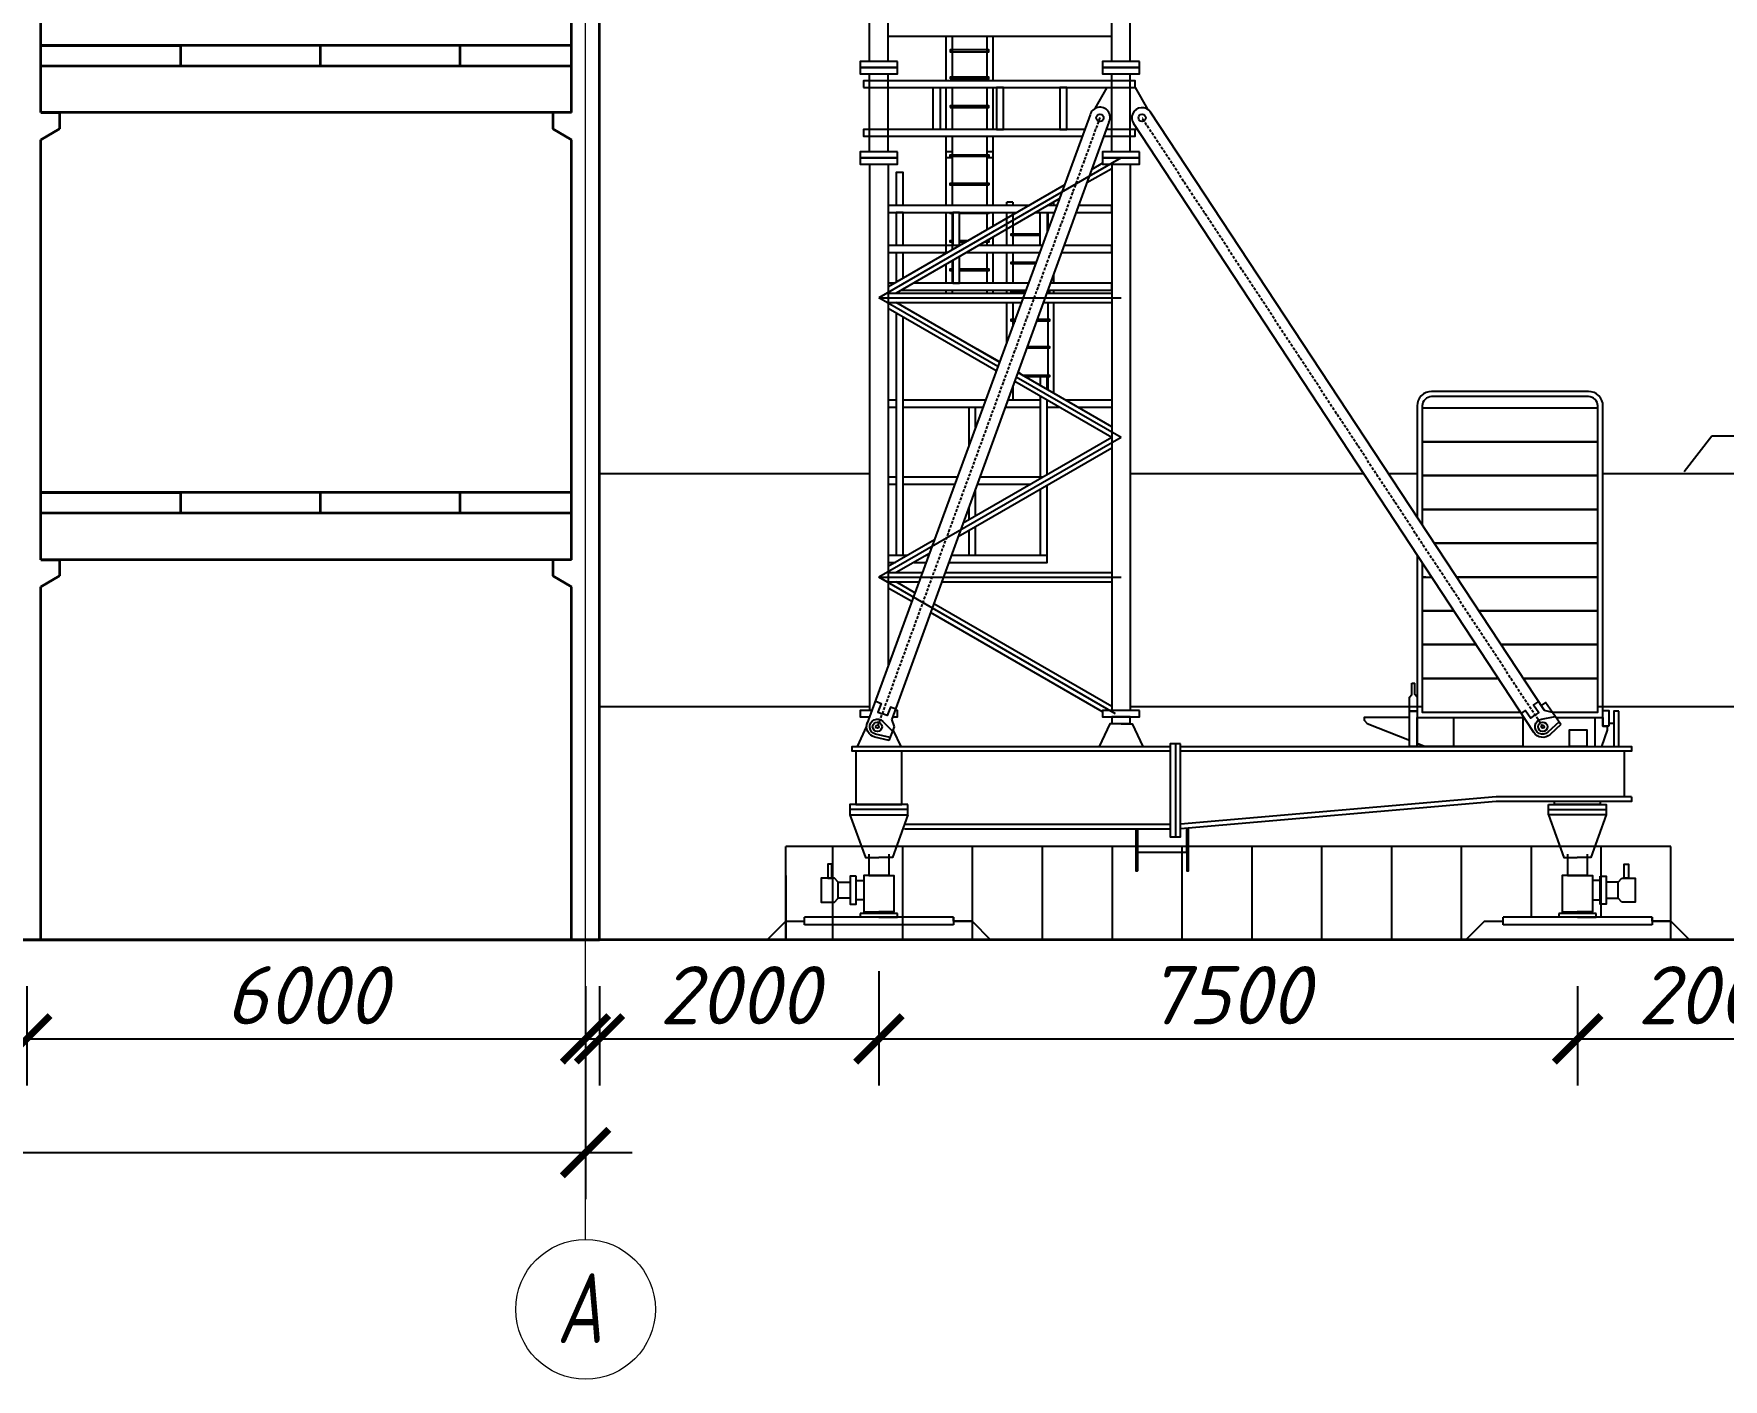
# Model space of a CAD drawing. Header units: millimetres. Extents: x -345369 to 252202, y 74562 to 424723.
# Drawn here: x -193021 to -185764, y 227549 to 233327 of the extents above; entities that cross this region are included whole.
import ezdxf

# ---------------------------------------------------------------- set-up
doc = ezdxf.new("R2010")
doc.units = ezdxf.units.MM
doc.linetypes.add('ACAD_ISO10W100', pattern=[18, 12, -3, 0, -3])
doc.layers.add('КБ-674', color=32, linetype='Continuous')
doc.styles.add('3 мм', font='simplex.shx', dxfattribs={"width": 0.7, "oblique": 10, "height": 3})
doc.styles.get("Standard").update_dxf_attribs({"font": 'isocpeur.TTF', "oblique": 15})
doc.dimstyles.new('ss400', dxfattribs={"dimtxt": 250, "dimasz": 200, "dimexe": 200, "dimexo": 200, "dimgap": 62.5, "dimtad": 1, "dimdec": 0, "dimlfac": 4, "dimrnd": 10, "dimdsep": 46, "dimtxsty": 'Standard', "dimblk": 'ARCHTICK', "dimcen": 250, "dimdle": 200, "dimadec": 0, "dimazin": 0, "dimtfac": 1, "dimtdec": 0, "dimtmove": 1, "dimatfit": 3, "dimfxl": 1, "dimarcsym": 0})

# ---------------------------------------------------------------- blocks, each defined once
blk = doc.blocks.new('_ArchTick')
at = {"color": 0, "linetype": 'ByBlock', "const_width": 0.15}
blk.add_lwpolyline([(-0.5, -0.5), (0.5, 0.5)], dxfattribs=at)
blk = doc.blocks.new('*D562')
at = {"color": 0, "lineweight": -2, "transparency": 16777216}
for p, q in [((-205050.9, 229236.6), (-205050.9, 228322.3)), ((-190650.9, 229236.6), (-190650.9, 228322.3)), ((-205250.9, 228522.3), (-190450.9, 228522.3))]:
    blk.add_line(p, q, dxfattribs=at)
at = {"layer": 'Defpoints', "color": 0, "transparency": 16777216}
for p in [(-205050.9, 229436.6), (-190650.9, 229436.6), (-190650.9, 228522.3)]:
    blk.add_point(p, dxfattribs=at)
at = {"color": 0, "lineweight": -2, "transparency": 16777216, "xscale": 200, "yscale": 200, "zscale": 200, "rotation": 180}
blk.add_blockref('_ArchTick', (-205050.9, 228522.3), dxfattribs=at)
at = {"color": 0, "lineweight": -2, "transparency": 16777216, "xscale": 200, "yscale": 200, "zscale": 200}
blk.add_blockref('_ArchTick', (-190650.9, 228522.3), dxfattribs=at)
at = {"color": 0, "lineweight": 20, "transparency": 16777216, "insert": (-197850.9, 228709.8), "char_height": 250, "attachment_point": 5}
blk.add_mtext('36000', dxfattribs=at)
blk = doc.blocks.new('*D566')
at = {"color": 0, "lineweight": -2, "ltscale": 0.5, "transparency": 16777216}
for p, q in [((-195450.9, 229236.6), (-195450.9, 228810.6)), ((-193050.9, 229236.6), (-193050.9, 228810.6)), ((-195650.9, 229010.6), (-192850.9, 229010.6))]:
    blk.add_line(p, q, dxfattribs=at)
at = {"layer": 'Defpoints', "color": 0, "ltscale": 0.5, "transparency": 16777216}
for p in [(-195450.9, 229436.6), (-193050.9, 229436.6), (-193050.9, 229010.6)]:
    blk.add_point(p, dxfattribs=at)
at = {"color": 0, "lineweight": -2, "ltscale": 0.5, "transparency": 16777216, "xscale": 200, "yscale": 200, "zscale": 200, "rotation": 180}
blk.add_blockref('_ArchTick', (-195450.9, 229010.6), dxfattribs=at)
at = {"color": 0, "lineweight": -2, "ltscale": 0.5, "transparency": 16777216, "xscale": 200, "yscale": 200, "zscale": 200}
blk.add_blockref('_ArchTick', (-193050.9, 229010.6), dxfattribs=at)
at = {"color": 0, "lineweight": 20, "ltscale": 0.5, "transparency": 16777216, "insert": (-194250.9, 229198.1), "char_height": 250, "attachment_point": 5}
blk.add_mtext('6000', dxfattribs=at)
blk = doc.blocks.new('*D567')
at = {"color": 0, "lineweight": -2, "ltscale": 0.5, "transparency": 16777216}
for p, q in [((-193050.9, 229236.6), (-193050.9, 228810.6)), ((-190650.9, 229236.6), (-190650.9, 228810.6)), ((-193250.9, 229010.6), (-190450.9, 229010.6))]:
    blk.add_line(p, q, dxfattribs=at)
at = {"layer": 'Defpoints', "color": 0, "ltscale": 0.5, "transparency": 16777216}
for p in [(-193050.9, 229436.6), (-190650.9, 229436.6), (-190650.9, 229010.6)]:
    blk.add_point(p, dxfattribs=at)
at = {"color": 0, "lineweight": -2, "ltscale": 0.5, "transparency": 16777216, "xscale": 200, "yscale": 200, "zscale": 200, "rotation": 180}
blk.add_blockref('_ArchTick', (-193050.9, 229010.6), dxfattribs=at)
at = {"color": 0, "lineweight": -2, "ltscale": 0.5, "transparency": 16777216, "xscale": 200, "yscale": 200, "zscale": 200}
blk.add_blockref('_ArchTick', (-190650.9, 229010.6), dxfattribs=at)
at = {"color": 0, "lineweight": 20, "ltscale": 0.5, "transparency": 16777216, "insert": (-191850.9, 229198.1), "char_height": 250, "attachment_point": 5}
blk.add_mtext('6000', dxfattribs=at)
blk = doc.blocks.new('*D652')
at = {"color": 0, "lineweight": -2, "transparency": 16777216}
for p, q in [((-189390.9, 229300.6), (-189390.9, 228810.6)), ((-190590.9, 229236.6), (-190590.9, 228810.6)), ((-190790.9, 229010.6), (-189190.9, 229010.6))]:
    blk.add_line(p, q, dxfattribs=at)
at = {"layer": 'Defpoints', "color": 0, "transparency": 16777216}
for p in [(-189390.9, 229500.6), (-190590.9, 229436.6), (-189390.9, 229010.6)]:
    blk.add_point(p, dxfattribs=at)
at = {"color": 0, "lineweight": -2, "transparency": 16777216, "xscale": 200, "yscale": 200, "zscale": 200, "rotation": 180}
blk.add_blockref('_ArchTick', (-190590.9, 229010.6), dxfattribs=at)
at = {"color": 0, "lineweight": -2, "transparency": 16777216, "xscale": 200, "yscale": 200, "zscale": 200}
blk.add_blockref('_ArchTick', (-189390.9, 229010.6), dxfattribs=at)
at = {"color": 0, "lineweight": 25, "transparency": 16777216, "insert": (-189990.9, 229198.1), "char_height": 250, "attachment_point": 5}
blk.add_mtext('2000', dxfattribs=at)
blk = doc.blocks.new('*D653')
at = {"color": 0, "lineweight": -2, "transparency": 16777216}
for p, q in [((-189390.9, 229236.6), (-189390.9, 228810.6)), ((-186389.5, 229236.6), (-186389.5, 228810.6)), ((-189590.9, 229010.6), (-186189.5, 229010.6))]:
    blk.add_line(p, q, dxfattribs=at)
at = {"layer": 'Defpoints', "color": 0, "transparency": 16777216}
for p in [(-189390.9, 229436.6), (-186389.5, 229436.6), (-186389.5, 229010.6)]:
    blk.add_point(p, dxfattribs=at)
at = {"color": 0, "lineweight": -2, "transparency": 16777216, "xscale": 200, "yscale": 200, "zscale": 200, "rotation": 180}
blk.add_blockref('_ArchTick', (-189390.9, 229010.6), dxfattribs=at)
at = {"color": 0, "lineweight": -2, "transparency": 16777216, "xscale": 200, "yscale": 200, "zscale": 200}
blk.add_blockref('_ArchTick', (-186389.5, 229010.6), dxfattribs=at)
at = {"color": 0, "lineweight": 25, "transparency": 16777216, "insert": (-187890.2, 229198.1), "char_height": 250, "attachment_point": 5}
blk.add_mtext('7500', dxfattribs=at)
blk = doc.blocks.new('*D654')
at = {"color": 0, "lineweight": -2, "transparency": 16777216}
for p, q in [((-186389.5, 229236.6), (-186389.5, 228810.6)), ((-185189.5, 229236.6), (-185189.5, 228810.6)), ((-186589.5, 229010.6), (-184989.5, 229010.6))]:
    blk.add_line(p, q, dxfattribs=at)
at = {"layer": 'Defpoints', "color": 0, "transparency": 16777216}
for p in [(-186389.5, 229436.6), (-185189.5, 229436.6), (-185189.5, 229010.6)]:
    blk.add_point(p, dxfattribs=at)
at = {"color": 0, "lineweight": -2, "transparency": 16777216, "xscale": 200, "yscale": 200, "zscale": 200, "rotation": 180}
blk.add_blockref('_ArchTick', (-186389.5, 229010.6), dxfattribs=at)
at = {"color": 0, "lineweight": -2, "transparency": 16777216, "xscale": 200, "yscale": 200, "zscale": 200}
blk.add_blockref('_ArchTick', (-185189.5, 229010.6), dxfattribs=at)
at = {"color": 0, "lineweight": 25, "transparency": 16777216, "insert": (-185789.5, 229198.1), "char_height": 250, "attachment_point": 5}
blk.add_mtext('2000', dxfattribs=at)

msp = doc.modelspace()

# ---------------------------------------------------------------- linework, layer by layer
at = {"lineweight": 20}
msp.add_line((-190650.878104, 228148.781485), (-190650.878104, 237116.554229), dxfattribs=at)
at = {"lineweight": 35}
for p, q in [((-190590.878104, 229436.554229), (-190590.878104, 237116.554229)), ((-192990.878104, 232988.554229), (-192990.878104, 234792.366207)), ((-190710.878104, 232988.554229), (-190710.878104, 234792.366207)), ((-190710.878104, 233276.554229), (-192990.878104, 233276.554229)), ((-192990.878104, 233276.554229), (-192390.878104, 233276.554229)), ((-192390.878104, 233276.554229), (-192390.878104, 233188.554229)), ((-191790.878104, 233276.554229), (-191790.878104, 233188.554229)), ((-191190.878104, 233276.554229), (-191190.878104, 233188.554229)), ((-190710.878104, 233188.554229), (-192990.878104, 233188.554229)), ((-190710.878104, 232988.554229), (-192990.878104, 232988.554229)), ((-192990.878104, 232988.554229), (-192910.878104, 232988.554229)), ((-192910.878104, 232988.554229), (-192910.878104, 232918.554229)), ((-190790.878104, 232988.554229), (-190790.878104, 232918.554229)), ((-192910.878104, 232918.554229), (-192990.878104, 232872.366207)), ((-192990.878104, 231068.554229), (-192990.878104, 232872.366207)), ((-190790.878104, 232918.554229), (-190710.878104, 232872.366207)), ((-190710.878104, 231068.554229), (-190710.878104, 232872.366207)), ((-190710.878104, 231356.554229), (-192990.878104, 231356.554229)), ((-192990.878104, 231356.554229), (-192390.878104, 231356.554229)), ((-192390.878104, 231356.554229), (-192390.878104, 231268.554229)), ((-191790.878104, 231356.554229), (-191790.878104, 231268.554229)), ((-191190.878104, 231356.554229), (-191190.878104, 231268.554229)), ((-190710.878104, 231268.554229), (-192990.878104, 231268.554229)), ((-190710.878104, 231068.554229), (-192990.878104, 231068.554229)), ((-192990.878104, 231068.554229), (-192910.878104, 231068.554229)), ((-192910.878104, 231068.554229), (-192910.878104, 230998.554229)), ((-190790.878104, 231068.554229), (-190790.878104, 230998.554229)), ((-192910.878104, 230998.554229), (-192990.878104, 230952.366207)), ((-190790.878104, 230998.554229), (-190710.878104, 230952.366207)), ((-192990.878104, 229436.554229), (-192990.878104, 230952.366207)), ((-190710.878104, 229436.554229), (-190710.878104, 230952.366207)), ((-211171.878104, 229436.554229), (-168764.526571, 229437.073384)), ((-205110.878104, 229436.554229), (-190590.878104, 229436.554229))]:
    msp.add_line(p, q, dxfattribs=at)
at = {"lineweight": 25}
for p, q in [((-185931.20549, 231447.84401), (-185812.863626, 231600.631392)), ((-185812.863626, 231600.631392), (-182199.984653, 231600.631392)), ((-189430.878104, 231437.071854), (-190590.878104, 231437.071854)), ((-187307.986691, 231437.071854), (-188310.878104, 231437.071854)), ((-187079.172088, 231437.071854), (-187200.841956, 231437.071854)), ((-175208.802404, 231437.071854), (-186280.583753, 231437.071854)), ((-189430.878104, 230437.008139), (-190590.878104, 230437.008139)), ((-187056.738749, 230437.008139), (-188310.878104, 230437.008139)), ((-186280.583753, 230437.008139), (-186303.017092, 230437.008139)), ((-179300.355888, 230437.008139), (-186280.583753, 230437.008139)), ((-189790.878104, 229436.554229), (-189790.878104, 229836.554229)), ((-185989.526571, 229836.554229), (-189790.878104, 229836.554229)), ((-189589.526571, 229836.546315), (-189589.52568, 229532.554229)), ((-189289.526571, 229836.547194), (-189289.5254, 229436.844461)), ((-188989.526571, 229836.548073), (-188989.5254, 229436.845341)), ((-188689.526571, 229836.548953), (-188689.5254, 229436.84622)), ((-188389.526571, 229836.549832), (-188389.5254, 229436.847099)), ((-188089.526571, 229836.550712), (-188089.5254, 229436.847979)), ((-187789.526571, 229836.551591), (-187789.5254, 229436.848858)), ((-187489.526571, 229836.55247), (-187489.5254, 229436.849737)), ((-187189.526571, 229836.55335), (-187189.5254, 229436.850617)), ((-186889.526571, 229836.554229), (-186889.5254, 229436.851496)), ((-186289.526571, 229836.554229), (-186589.526571, 229836.554229)), ((-186589.526571, 229836.554229), (-186589.526571, 229532.554229)), ((-185989.526571, 229836.554229), (-186289.526571, 229836.554229)), ((-186289.526571, 229836.554229), (-186289.526571, 229577.536494)), ((-185989.526571, 229836.554229), (-186189.526571, 229836.554229)), ((-185989.526571, 229836.554229), (-186039.526571, 229836.554229)), ((-185989.526571, 229436.554229), (-185989.526571, 229836.554229)), ((-189790.878104, 229711.549874), (-189790.878104, 229436.554229)), ((-189710.878104, 229500.554229), (-189710.878104, 229532.554229)), ((-189070.878104, 229532.554229), (-189710.878104, 229532.554229)), ((-189589.525872, 229597.950941), (-189589.5254, 229436.843582)), ((-189310.878104, 229548.554229), (-189470.878104, 229548.554229)), ((-189470.878104, 229548.554229), (-189470.878104, 229532.554229)), ((-189390.878104, 229548.554229), (-189390.878104, 229556.554229)), ((-189390.878104, 229532.554229), (-189310.878104, 229532.554229)), ((-189310.878104, 229532.554229), (-189310.878104, 229548.554229)), ((-189310.878104, 229532.554229), (-189310.878104, 229532.554229)), ((-189070.878104, 229532.554229), (-189070.878104, 229516.554229)), ((-189070.878104, 229516.554229), (-189070.878104, 229532.554229)), ((-186709.526571, 229500.554229), (-186709.526571, 229532.554229)), ((-186069.526571, 229532.554229), (-186709.526571, 229532.554229)), ((-186309.526571, 229548.554229), (-186469.526571, 229548.554229)), ((-186469.526571, 229548.554229), (-186469.526571, 229532.554229)), ((-186390.878104, 229556.554229), (-186390.878104, 229548.554229)), ((-186389.526571, 229532.554229), (-186309.526571, 229532.554229)), ((-186309.526571, 229532.554229), (-186309.526571, 229548.554229)), ((-186309.526571, 229532.554229), (-186309.526571, 229532.554229)), ((-186289.526571, 229589.528911), (-186289.526571, 229532.554229)), ((-186069.526571, 229532.554229), (-186069.526571, 229516.554229)), ((-186069.526571, 229516.554229), (-186069.526571, 229532.554229)), ((-189790.878104, 229516.554229), (-189870.878104, 229436.554229)), ((-189790.878104, 229516.554229), (-189710.878104, 229516.554229)), ((-189070.878104, 229500.554229), (-189710.878104, 229500.554229)), ((-189070.878104, 229516.554229), (-188990.878104, 229516.554229)), ((-189070.878104, 229516.554229), (-189070.878104, 229500.554229)), ((-188990.878104, 229516.554229), (-189070.878104, 229516.554229)), ((-188990.878104, 229516.554229), (-188910.878104, 229436.554229)), ((-186789.526571, 229516.554229), (-186869.526571, 229436.554229)), ((-186789.526571, 229516.554229), (-186709.526571, 229516.554229)), ((-186069.526571, 229500.554229), (-186709.526571, 229500.554229)), ((-186069.526571, 229516.554229), (-185989.526571, 229516.554229)), ((-186069.526571, 229516.554229), (-186069.526571, 229500.554229)), ((-185989.526571, 229516.554229), (-186069.526571, 229516.554229)), ((-185989.526571, 229516.554229), (-185909.526571, 229436.554229)), ((-188910.878104, 229436.554229), (-189870.878104, 229436.554229)), ((-189390.878104, 229436.554229), (-189670.878082, 229436.665234)), ((-185909.526571, 229436.554229), (-186869.526571, 229436.554229)), ((-186389.526571, 229436.554229), (-185189.526571, 229436.554229))]:
    msp.add_line(p, q, dxfattribs=at)
at = {"lineweight": 20}
msp.add_circle((-190650.878104, 227848.781485), 300, dxfattribs=at)
at = {"layer": 'КБ-674', "linetype": 'Continuous', "lineweight": 25}
for p, q in [((-188483.894151, 232978.745534), (-189440.798654, 230366.941519)), ((-188402.536691, 232947.320115), (-189335.078703, 230383.911944)), ((-186531.940129, 230421.354649), (-188223.899724, 232990.569444)), ((-186577.988238, 230326.314031), (-188295.817355, 232940.144406))]:
    msp.add_line(p, q, dxfattribs=at)
at = {"layer": 'КБ-674', "linetype": 'ACAD_ISO10W100', "lineweight": 25}
for p, q in [((-188441.304484, 232967.980062), (-189397.505036, 230351.327527)), ((-186539.35588, 230351.327527), (-188260.451724, 232966.202942))]:
    msp.add_line(p, q, dxfattribs=at)
at = {"layer": 'КБ-674', "linetype": 'Continuous', "lineweight": 25, "flags": 128}
for points in [[(-189430.878104, 233208.968239), (-189430.878104, 234531.437646)], [(-189350.878104, 233208.968239), (-189350.878104, 234531.437646)], [(-188390.878104, 233208.968239), (-188390.878104, 234531.437646)], [(-188310.878104, 233208.968239), (-188310.878104, 234531.437646)], [(-189350.878104, 233317.314382), (-188390.878104, 233317.314382)], [(-189430.878104, 232820.968239), (-189430.878104, 233155.437646)], [(-189350.878104, 232820.968239), (-189350.878104, 233155.437646)], [(-188411.08743, 233096.067601), (-188462.632862, 233006.384169)], [(-188390.878104, 232820.968239), (-188390.878104, 233155.437646)], [(-188310.878104, 232820.968239), (-188310.878104, 233155.437646)], [(-188290.668778, 233096.067601), (-188237.588392, 233003.713517)], [(-188411.08743, 232916.911281), (-188413.305715, 232917.7178)], [(-188290.668778, 232916.911281), (-188282.500217, 232919.881191)], [(-189430.878104, 232767.437646), (-189430.878104, 230420.968239)], [(-188350.878104, 232794.202942), (-189390.878104, 232193.758662)], [(-189350.878104, 232767.437646), (-189350.878104, 230612.373379)], [(-188390.878104, 232748.014921), (-188497.419178, 232686.503403)], [(-188430.632743, 232771.250591), (-188476.148971, 232744.971784)], [(-188390.878104, 232767.437646), (-188390.878104, 230420.968239)], [(-188310.878104, 232767.437646), (-188310.878104, 230420.968239)], [(-188594.598885, 232676.584695), (-189350.878104, 232239.946684)], [(-188616.060923, 232618.005559), (-189316.237088, 232213.758662)], [(-189390.878104, 232193.758662), (-188350.878104, 232193.758662)], [(-188879.636876, 231898.593402), (-189390.878104, 232193.758662)], [(-189350.878104, 232173.758662), (-188778.822698, 232173.758662)], [(-188886.620712, 231879.53151), (-189350.878104, 232147.570641)], [(-188872.653041, 231917.655293), (-189316.237088, 232173.758662)], [(-188683.950538, 232173.758662), (-188390.878104, 232173.758662)], [(-188350.878104, 231593.314382), (-188800.644072, 231852.986885)], [(-188390.878104, 231639.502404), (-188793.700989, 231872.072305)], [(-188390.878104, 231593.314382), (-188807.587155, 231833.901465)], [(-188350.878104, 231593.314382), (-189390.878104, 230992.870102)], [(-188390.878104, 231593.314382), (-189029.174347, 231224.793875)], [(-188390.878104, 231547.126361), (-189050.444553, 231166.325494)], [(-189174.073923, 231094.948044), (-189316.237088, 231012.870102)], [(-189390.878104, 230992.870102), (-188350.878104, 230992.870102)], [(-188374.601432, 230406.122492), (-189390.878104, 230992.870102)], [(-189350.878104, 231012.870102), (-189204.14538, 231012.870102)], [(-189106.270075, 231012.870102), (-188390.878104, 231012.870102)], [(-189350.878104, 230972.870102), (-189218.800454, 230972.870102)], [(-189249.780161, 230888.313156), (-189350.878104, 230946.682081)], [(-189235.81249, 230926.436939), (-189316.237088, 230972.870102)], [(-189120.821672, 230972.870102), (-188390.878104, 230972.870102)], [(-188430.632743, 230415.378174), (-189168.627474, 230841.459631)], [(-188390.878104, 230438.613844), (-189154.741308, 230879.630471)], [(-187111.929826, 230477.807785), (-187101.904621, 230490.163828), (-187101.904621, 230538.04147)], [(-187079.172088, 230477.807785), (-187089.197293, 230490.163828), (-187089.197293, 230538.04147)], [(-189403.649755, 230460.525613), (-189380.677094, 230451.406446), (-189395.371786, 230414.388136), (-189375.589809, 230406.535534)], [(-189318.14048, 230426.582074), (-189341.11314, 230435.701242), (-189355.807832, 230398.682932), (-189375.589809, 230406.535534)], [(-186633.701981, 230406.651961), (-186613.391584, 230420.737066), (-186590.694746, 230388.008749), (-186573.205271, 230400.137567)], [(-186558.102238, 230459.079806), (-186578.412634, 230444.994701), (-186555.715796, 230412.266384), (-186573.205271, 230400.137567)], [(-186497.5587, 230412.290484), (-186527.646194, 230455.675957), (-186546.617697, 230442.519364)], [(-186497.5587, 230412.290484), (-186531.940129, 230421.354649)], [(-186461.709079, 230360.596158), (-186497.5587, 230412.290484)], [(-189443.434878, 230354.257317), (-189484.79195, 230265.899331)], [(-189346.807581, 230291.790132), (-189323.597337, 230350.260495)], [(-189323.597337, 230350.260495), (-189335.078703, 230383.911944)], [(-189329.49568, 230335.401614), (-189296.964259, 230265.899331)], [(-188350.878104, 230363.697263), (-188399.016392, 230363.697263), (-188444.79195, 230265.899331)], [(-188350.878104, 230363.697263), (-188302.739817, 230363.697263), (-188256.964259, 230265.899331)], [(-187111.929826, 230390.900143), (-187306.314755, 230390.900143), (-187306.314755, 230379.506884), (-187293.528952, 230364.81037), (-187111.929826, 230293.134269)], [(-186921.18303, 230265.899331), (-186921.18303, 230390.900143)], [(-186624.524275, 230390.900143), (-186622.778215, 230390.900143)], [(-186482.724661, 230390.900143), (-186280.583753, 230390.900143), (-186280.583753, 230353.93893), (-186263.080153, 230353.93893), (-186263.080153, 230336.443881), (-186287.414401, 230265.899331)], [(-186314.61007, 230265.899331), (-186314.61007, 230390.900143)], [(-186255.548222, 230365.939453), (-186234.189688, 230365.939453)], [(-188117.504289, 230277.534325), (-188117.504289, 229878.264364)], [(-187079.172088, 230280.204984), (-187042.927175, 230265.899331)], [(-186190.001059, 230245.899331), (-186190.001059, 230049.979814), (-186739.802835, 230049.979814), (-188095.649159, 229933.294372)], [(-186157.923986, 230049.979814), (-186157.923986, 230029.979814), (-186738.943813, 230029.979814), (-188095.649159, 229913.220444)], [(-186157.923986, 230049.979814), (-186190.001059, 230049.979814)], [(-189266.506579, 229995.217427), (-189515.24963, 229995.217427)], [(-189515.24963, 229972.725665), (-189448.840245, 229789.647406), (-189390.878104, 229789.647406)], [(-189266.506579, 229972.725665), (-189332.915963, 229789.647406), (-189390.878104, 229789.647406)], [(-186515.24963, 229995.217427), (-186266.506579, 229995.217427)], [(-186515.24963, 229972.725665), (-186448.840245, 229789.647406), (-186390.878104, 229789.647406)], [(-186266.506579, 229972.725665), (-186332.915963, 229789.647406), (-186390.878104, 229789.647406)], [(-188139.359418, 229931.413498), (-189281.492058, 229931.413498)], [(-188139.359418, 229911.413498), (-189281.492058, 229911.413498)], [(-188280.585366, 229911.413498), (-188280.585366, 229732.92677)], [(-188067.524828, 229915.640851), (-188067.524828, 229732.92677)], [(-189433.432613, 229804.184579), (-189433.432613, 229711.549874), (-189390.878104, 229711.549874)], [(-189348.323596, 229804.184579), (-189348.323596, 229711.549874), (-189390.878104, 229711.549874)], [(-186433.432613, 229804.184579), (-186433.432613, 229711.549874), (-186390.878104, 229711.549874)], [(-186348.323596, 229804.184579), (-186348.323596, 229711.549874), (-186390.878104, 229711.549874)], [(-189581.625118, 229597.950941), (-189566.128687, 229614.589863), (-189566.128687, 229683.610123), (-189581.625118, 229700.249045)], [(-189390.878104, 229711.549874), (-189455.58183, 229711.549874), (-189455.58183, 229556.554229), (-189390.878104, 229556.554229)], [(-189390.878104, 229711.549874), (-189326.174378, 229711.549874), (-189326.174378, 229556.554229), (-189390.878104, 229556.554229)], [(-186390.878104, 229711.549874), (-186455.58183, 229711.549874), (-186455.58183, 229556.554229), (-186390.878104, 229556.554229)], [(-186390.878104, 229711.549874), (-186326.174378, 229711.549874), (-186326.174378, 229556.554229), (-186390.878104, 229556.554229)], [(-186200.13109, 229597.950941), (-186215.627522, 229614.589863), (-186215.627522, 229683.610123), (-186200.13109, 229700.249045)]]:
    msp.add_lwpolyline(points, dxfattribs=at)
at = {"layer": 'КБ-674', "color": 252, "linetype": 'Continuous', "lineweight": 25}
for points in [[(-189102.373614, 233154.121633), (-189102.373614, 233317.314382)], [(-189075.995201, 233317.314382), (-189075.995201, 233154.121633)], [(-188926.64326, 233317.314382), (-188926.64326, 233154.121633)], [(-188900.264847, 233154.121633), (-188900.264847, 233317.314382)], [(-188939.356858, 233257.915162), (-189083.997712, 233257.915162), (-189083.997712, 233250.242812), (-188939.356858, 233250.242812)], [(-188939.356858, 233250.242812), (-188918.640748, 233250.242812), (-188918.640748, 233257.915162), (-188939.356858, 233257.915162)], [(-189102.373614, 233124.820072), (-189102.373614, 233154.121633)], [(-189102.373614, 232916.911281), (-189102.373614, 233096.067601)], [(-189075.995201, 233154.121633), (-189075.995201, 233124.820072)], [(-189075.995201, 233096.067601), (-189075.995201, 232916.911281)], [(-188926.64326, 233154.121633), (-188926.64326, 233124.820072)], [(-188926.64326, 233096.067601), (-188926.64326, 232916.911281)], [(-188900.264847, 233124.820072), (-188900.264847, 233154.121633)], [(-188900.264847, 232916.911281), (-188900.264847, 233096.067601)], [(-189102.373614, 232794.202942), (-189102.373614, 232888.158811)], [(-189075.995201, 232888.158811), (-189075.995201, 232794.202942)], [(-188926.64326, 232888.158811), (-188926.64326, 232794.202942)], [(-188900.264847, 232794.202942), (-188900.264847, 232888.158811)], [(-189102.373614, 232589.660687), (-189102.373614, 232820.968239)], [(-189075.995201, 232820.968239), (-189102.373614, 232820.968239)], [(-189075.995201, 232820.968239), (-189075.995201, 232589.660687)], [(-188926.64326, 232820.968239), (-188926.64326, 232589.660687)], [(-188900.264847, 232820.968239), (-188926.64326, 232820.968239)], [(-188900.264847, 232589.660687), (-188900.264847, 232820.968239)], [(-189286.912369, 232589.660687), (-189286.912369, 232732.121704), (-189316.605832, 232732.121704), (-189316.605832, 232589.660687)], [(-189075.995201, 232794.202942), (-189102.373614, 232794.202942)], [(-188900.264847, 232794.202942), (-188926.64326, 232794.202942)], [(-188745.155683, 232589.660687), (-189350.878104, 232589.660687), (-189350.878104, 232559.982041), (-188796.560605, 232559.982041)], [(-188841.491362, 232589.660687), (-188841.491362, 232604.540786)], [(-188815.112949, 232604.540786), (-188841.491362, 232604.540786)], [(-188823.11546, 232589.660687), (-188823.11546, 232591.37193), (-188742.191723, 232591.37193)], [(-188815.112949, 232604.540786), (-188815.112949, 232589.660687)], [(-188626.445828, 232589.660687), (-188665.155683, 232589.660687)], [(-188662.191723, 232591.37193), (-188657.758496, 232591.37193), (-188657.758496, 232589.660687)], [(-188639.382595, 232589.660687), (-188639.382595, 232604.540786)], [(-188543.446372, 232559.982041), (-188390.878104, 232559.982041), (-188390.878104, 232589.660687), (-188532.64958, 232589.660687)], [(-189286.912369, 232417.521024), (-189286.912369, 232559.982041), (-189316.605832, 232559.982041), (-189316.605832, 232417.521024)], [(-189102.373614, 232383.420818), (-189102.373614, 232559.982041)], [(-189073.764039, 232555.003436), (-189083.997712, 232555.003436), (-189083.997712, 232559.982041)], [(-189075.995201, 232559.982041), (-189075.995201, 232398.650402)], [(-189044.070576, 232417.082093), (-189044.070576, 232559.982041), (-189073.764039, 232559.982041), (-189073.764039, 232417.521024)], [(-188918.640748, 232559.982041), (-188918.640748, 232555.003436), (-189044.070576, 232555.003436)], [(-188926.64326, 232559.982041), (-188926.64326, 232484.878786)], [(-188900.264847, 232500.108369), (-188900.264847, 232559.982041)], [(-188841.491362, 232417.521024), (-188841.491362, 232559.982041)], [(-188815.112949, 232559.982041), (-188815.112949, 232417.521024)], [(-188716.560605, 232559.982041), (-188637.319397, 232559.982041)], [(-188697.685632, 232417.521024), (-188697.685632, 232559.982041), (-188667.99217, 232559.982041), (-188667.99217, 232476.262849)], [(-188665.761008, 232559.982041), (-188665.761008, 232482.35265)], [(-188639.382595, 232554.350687), (-188639.382595, 232559.982041)], [(-189073.764039, 232432.441638), (-189083.997712, 232432.441638), (-189083.997712, 232440.113989), (-189073.764039, 232440.113989)], [(-189044.070576, 232440.113989), (-189004.178162, 232440.113989)], [(-189017.467063, 232432.441638), (-189044.070576, 232432.441638)], [(-188924.178162, 232440.113989), (-188918.640748, 232440.113989), (-188918.640748, 232432.441638), (-188937.467063, 232432.441638)], [(-188926.64326, 232438.690764), (-188926.64326, 232417.521024)], [(-188900.264847, 232417.521024), (-188900.264847, 232453.920348)], [(-188697.685632, 232461.137781), (-188823.11546, 232461.137781), (-188823.11546, 232468.810132), (-188697.685632, 232468.810132)], [(-189043.310325, 232417.521024), (-189350.878104, 232417.521024), (-189350.878104, 232387.842378), (-189094.715247, 232387.842378)], [(-189316.605832, 232387.842378), (-189316.605832, 232259.73379)], [(-189286.912369, 232276.877318), (-189286.912369, 232387.842378)], [(-189073.764039, 232353.750543), (-189073.764039, 232256.061688), (-189044.070576, 232256.061688), (-189044.070576, 232370.894071)], [(-189014.715247, 232387.842378), (-188700.387382, 232387.842378)], [(-188689.513814, 232417.521024), (-188963.310325, 232417.521024)], [(-188926.64326, 232387.842378), (-188926.64326, 232256.061688)], [(-188900.264847, 232256.061688), (-188900.264847, 232387.842378)], [(-188841.491362, 232256.061688), (-188841.491362, 232387.842378)], [(-188815.112949, 232387.842378), (-188815.112949, 232256.061688)], [(-188606.069043, 232387.842378), (-188390.878104, 232387.842378), (-188390.878104, 232417.521024), (-188595.272252, 232417.521024)], [(-189102.373614, 232256.061688), (-189102.373614, 232337.232797)], [(-189073.764039, 232309.879841), (-189083.997712, 232309.879841), (-189083.997712, 232317.552191), (-189073.764039, 232317.552191)], [(-189075.995201, 232352.462381), (-189075.995201, 232256.061688)], [(-189044.070576, 232317.552191), (-188918.640748, 232317.552191), (-188918.640748, 232309.879841), (-189044.070576, 232309.879841)], [(-188718.437449, 232338.575984), (-188823.11546, 232338.575984), (-188823.11546, 232346.248334), (-188715.626477, 232346.248334)], [(-188639.382595, 232256.061688), (-188639.382595, 232296.268778)], [(-189322.966098, 232256.061688), (-189350.878104, 232256.061688), (-189350.878104, 232239.946684)], [(-189294.371021, 232226.383042), (-188759.542344, 232226.383042)], [(-188748.668775, 232256.061688), (-189242.966098, 232256.061688)], [(-189102.373614, 232213.758662), (-189102.373614, 232226.383042)], [(-189075.995201, 232226.383042), (-189075.995201, 232213.758662)], [(-188926.64326, 232226.383042), (-188926.64326, 232213.758662)], [(-188900.264847, 232213.758662), (-188900.264847, 232226.383042)], [(-188841.491362, 232213.758662), (-188841.491362, 232226.383042)], [(-188763.341253, 232216.014186), (-188823.11546, 232216.014186), (-188823.11546, 232223.686537), (-188760.530281, 232223.686537)], [(-188815.112949, 232226.383042), (-188815.112949, 232213.758662)], [(-188665.787281, 232223.686537), (-188657.758496, 232223.686537), (-188657.758496, 232216.014186), (-188668.578405, 232216.014186)], [(-188665.761008, 232226.383042), (-188665.761008, 232213.758662)], [(-188664.80632, 232226.383042), (-188390.878104, 232226.383042), (-188390.878104, 232256.061688), (-188654.009528, 232256.061688)], [(-188639.382595, 232213.758662), (-188639.382595, 232226.383042)], [(-189102.373614, 232213.758662), (-189075.995201, 232213.758662)], [(-188926.64326, 232213.758662), (-188900.264847, 232213.758662)], [(-188841.491362, 231997.33121), (-188841.491362, 232173.758662)], [(-188815.112949, 232173.758662), (-188815.112949, 232074.706957)], [(-188665.761008, 232173.758662), (-188665.761008, 231997.33121)], [(-188639.382595, 231997.33121), (-188639.382595, 232173.758662)], [(-189316.605832, 232127.783535), (-189316.605832, 231086.741802)], [(-189286.912369, 231086.741802), (-189286.912369, 232110.640006)], [(-188802.39935, 232093.452388), (-188823.11546, 232093.452388), (-188823.11546, 232101.124739), (-188802.39935, 232101.124739)], [(-188710.374026, 232101.124739), (-188657.758496, 232101.124739), (-188657.758496, 232093.452388), (-188713.16515, 232093.452388)], [(-188665.761008, 231997.33121), (-188665.761008, 231798.206122)], [(-188639.382595, 231782.976538), (-188639.382595, 231997.33121)], [(-188752.923761, 231984.162353), (-188657.758496, 231984.162353), (-188657.758496, 231976.490003), (-188755.714885, 231976.490003)], [(-188793.018814, 231873.947494), (-188780.986497, 231867.056566)], [(-188775.563387, 231861.600556), (-188657.758496, 231861.600556), (-188657.758496, 231853.928205), (-188762.274486, 231853.928205)], [(-188667.99217, 231799.494284), (-188667.99217, 231854.17777), (-188697.685632, 231854.17777), (-188697.685632, 231816.637813)], [(-188815.112949, 231813.214267), (-188815.112949, 231753.154268)], [(-189316.605832, 231753.154268), (-189350.878104, 231753.154268)], [(-189350.878104, 231723.475623), (-189316.605832, 231723.475623)], [(-188932.922407, 231753.154268), (-189286.912369, 231753.154268)], [(-189286.912369, 231723.475623), (-188943.795975, 231723.475623)], [(-189004.936635, 231723.475623), (-189004.936635, 231556.59646)], [(-188975.243173, 231637.642693), (-188975.243173, 231723.475623)], [(-188847.758962, 231723.475623), (-188697.685632, 231723.475623)], [(-188697.685632, 231753.154268), (-188836.96217, 231753.154268)], [(-188697.685632, 231770.449791), (-188697.685632, 231416.178974)], [(-188667.99217, 231433.322502), (-188667.99217, 231753.306263)], [(-188667.99217, 231723.475623), (-188616.323985, 231723.475623)], [(-188390.878104, 231753.154268), (-188587.728908, 231753.154268)], [(-188536.323985, 231723.475623), (-188390.878104, 231723.475623)], [(-189316.605832, 231422.81451), (-189350.878104, 231422.81451)], [(-189053.951243, 231422.81451), (-189286.912369, 231422.81451)], [(-188686.192546, 231422.81451), (-188957.136439, 231422.81451)], [(-189350.878104, 231393.135864), (-189316.605832, 231393.135864)], [(-189286.912369, 231393.135864), (-189064.824812, 231393.135864)], [(-188975.243173, 231255.931053), (-188975.243173, 231373.042007)], [(-188967.93323, 231393.135864), (-188737.597468, 231393.135864)], [(-188697.685632, 231369.990952), (-188697.685632, 231086.741802)], [(-188667.99217, 231086.741802), (-188667.99217, 231387.134481)], [(-189004.936635, 231291.419449), (-189004.936635, 231238.787524)], [(-188975.243173, 231086.741802), (-188975.243173, 231209.743031)], [(-189004.936635, 231192.599503), (-189004.936635, 231086.741802)], [(-189268.287551, 231086.741802), (-189350.878104, 231086.741802)], [(-189350.878104, 231057.063157), (-189319.692473, 231057.063157)], [(-189239.692473, 231057.063157), (-189187.954069, 231057.063157)], [(-189177.0805, 231086.741802), (-189188.287551, 231086.741802)], [(-189090.193088, 231057.063157), (-188667.99217, 231057.063157), (-188667.99217, 231086.741802), (-189079.396297, 231086.741802)]]:
    msp.add_lwpolyline(points, dxfattribs=at)
at = {"layer": 'КБ-674', "linetype": 'Continuous', "lineweight": 25}
for points in [[(-189311.123465, 233208.968239), (-189470.632743, 233208.968239), (-189470.632743, 233182.202942), (-189311.123465, 233182.202942)], [(-189311.123465, 233182.202942), (-189470.632743, 233182.202942), (-189470.632743, 233155.437646), (-189311.123465, 233155.437646)], [(-188271.123465, 233208.968239), (-188430.632743, 233208.968239), (-188430.632743, 233182.202942), (-188271.123465, 233182.202942)], [(-188271.123465, 233182.202942), (-188430.632743, 233182.202942), (-188430.632743, 233155.437646), (-188271.123465, 233155.437646)], [(-189457.021468, 233096.067601), (-188290.668778, 233096.067601), (-188290.668778, 233124.820072), (-189457.021468, 233124.820072)], [(-189157.957571, 233096.067601), (-189128.264109, 233096.067601), (-189128.264109, 232916.911281), (-189157.957571, 232916.911281)], [(-188856.031373, 233096.067601), (-188885.724835, 233096.067601), (-188885.724835, 232916.911281), (-188856.031373, 232916.911281)], [(-188583.798637, 233096.067601), (-188613.4921, 233096.067601), (-188613.4921, 232916.911281), (-188583.798637, 232916.911281)], [(-189311.123465, 232820.968239), (-189470.632743, 232820.968239), (-189470.632743, 232794.202942), (-189311.123465, 232794.202942)], [(-188271.123465, 232820.968239), (-188430.632743, 232820.968239), (-188430.632743, 232794.202942), (-188271.123465, 232794.202942)], [(-189311.123465, 232794.202942), (-189470.632743, 232794.202942), (-189470.632743, 232767.437646), (-189311.123465, 232767.437646)], [(-188271.123465, 232794.202942), (-188430.632743, 232794.202942), (-188430.632743, 232767.437646), (-188271.123465, 232767.437646)], [(-188271.123465, 230420.968239), (-188430.632743, 230420.968239), (-188430.632743, 230394.202942), (-188271.123465, 230394.202942)], [(-187079.172088, 230265.899331), (-187111.929826, 230265.899331), (-187111.929826, 230417.5741), (-187079.172088, 230417.5741)], [(-186255.548222, 230353.93893), (-186280.583753, 230353.93893), (-186280.583753, 230420.46144), (-186255.548222, 230420.46144)], [(-186211.854872, 230417.5741), (-186234.189688, 230417.5741), (-186234.189688, 230265.899331), (-186211.854872, 230265.899331)], [(-188313.345603, 230363.697263), (-188388.410605, 230363.697263), (-188388.410605, 230394.915537), (-188313.345603, 230394.915537)], [(-186624.524275, 230265.899331), (-187079.172088, 230265.899331), (-187079.172088, 230390.900143), (-186624.524275, 230390.900143)], [(-186350.650781, 230265.899331), (-186425.064253, 230265.899331), (-186425.064253, 230338.212654), (-186350.650781, 230338.212654)], [(-188095.649159, 230277.534325), (-188139.359418, 230277.534325), (-188139.359418, 229878.264364), (-188095.649159, 229878.264364)], [(-189292.54721, 230245.899331), (-189489.208998, 230245.899331), (-189489.208998, 230017.70919), (-189292.54721, 230017.70919)], [(-189266.506579, 230017.70919), (-189515.24963, 230017.70919), (-189515.24963, 229972.725665), (-189266.506579, 229972.725665)], [(-186515.24963, 230017.70919), (-186266.506579, 230017.70919), (-186266.506579, 229972.725665), (-186515.24963, 229972.725665)], [(-189610.397521, 229700.249045), (-189592.795687, 229700.249045), (-189592.795687, 229761.25242), (-189610.397521, 229761.25242)], [(-186171.358687, 229700.249045), (-186188.960521, 229700.249045), (-186188.960521, 229761.25242), (-186171.358687, 229761.25242)], [(-189514.749225, 229614.589863), (-189566.128687, 229614.589863), (-189566.128687, 229683.610123), (-189514.749225, 229683.610123)], [(-189488.442673, 229708.671075), (-189514.749225, 229708.671075), (-189514.749225, 229589.528911), (-189488.442673, 229589.528911)], [(-189455.58183, 229607.400265), (-189488.442673, 229607.400265), (-189488.442673, 229690.799721), (-189455.58183, 229690.799721)], [(-186326.174378, 229607.400265), (-186293.313535, 229607.400265), (-186293.313535, 229690.799721), (-186326.174378, 229690.799721)], [(-186293.313535, 229708.671075), (-186267.006983, 229708.671075), (-186267.006983, 229589.528911), (-186293.313535, 229589.528911)], [(-186267.006983, 229614.589863), (-186215.627522, 229614.589863), (-186215.627522, 229683.610123), (-186267.006983, 229683.610123)]]:
    msp.add_lwpolyline(points, close=True, dxfattribs=at)
at = {"layer": 'КБ-674', "color": 252, "linetype": 'Continuous', "lineweight": 25}
for points in [[(-189083.997712, 233133.280426), (-188918.640748, 233133.280426), (-188918.640748, 233140.952777), (-189083.997712, 233140.952777)], [(-189083.997712, 233010.718628), (-188918.640748, 233010.718628), (-188918.640748, 233018.390979), (-189083.997712, 233018.390979)], [(-188918.640748, 232800.127032), (-189083.997712, 232800.127032), (-189083.997712, 232807.799382), (-188918.640748, 232807.799382)], [(-188918.640748, 232677.565234), (-189083.997712, 232677.565234), (-189083.997712, 232685.237585), (-188918.640748, 232685.237585)]]:
    msp.add_lwpolyline(points, close=True, dxfattribs=at)
at = {"layer": 'КБ-674', "linetype": 'Continuous', "lineweight": 25}
for points in [[(-188506.54879, 232916.911281), (-189457.021468, 232916.911281), (-189457.021468, 232888.158811), (-188517.083029, 232888.158811)], [(-188424.058977, 232888.158811), (-188290.668778, 232888.158811), (-188290.668778, 232916.911281), (-188413.599118, 232916.911281)], [(-188968.499307, 231974.445462), (-188872.078002, 231919.224822)], [(-187079.172088, 231088.910006), (-187079.172088, 230390.900143), (-186622.778215, 230390.900143)], [(-187079.172088, 230477.807785), (-187079.172088, 230417.5741), (-187111.929826, 230417.5741), (-187111.929826, 230477.807785)], [(-187101.904621, 230538.04147), (-187089.197293, 230538.04147)], [(-189421.004515, 230420.968239), (-189470.632743, 230420.968239), (-189470.632743, 230394.202942), (-189430.810699, 230394.202942)], [(-189331.334942, 230394.202942), (-189311.123465, 230394.202942), (-189311.123465, 230420.968239), (-189321.597997, 230420.968239)], [(-188139.359418, 230245.899331), (-189506.351008, 230245.899331), (-189506.351008, 230265.899331), (-188139.359418, 230265.899331)], [(-188095.649159, 230265.899331), (-186157.923986, 230265.899331), (-186157.923986, 230245.899331), (-188095.649159, 230245.899331)], [(-186292.54721, 230029.979814), (-186292.54721, 230017.70919), (-186489.208998, 230017.70919), (-186489.208998, 230029.979814)], [(-188286.655572, 229911.413498), (-188286.655572, 229732.92677), (-188280.585366, 229732.92677), (-188280.585366, 229911.413498)], [(-188280.585366, 229911.413498), (-188280.585366, 229812.942329), (-188067.524828, 229812.942329), (-188067.524828, 229915.640851)], [(-188067.524828, 229915.640851), (-188067.524828, 229732.92677), (-188061.454622, 229732.92677), (-188061.454622, 229916.163258)], [(-189581.625118, 229700.249045), (-189639.169924, 229700.249045), (-189639.169924, 229597.950941), (-189581.625118, 229597.950941)], [(-186200.13109, 229700.249045), (-186142.586284, 229700.249045), (-186142.586284, 229597.950941), (-186200.13109, 229597.950941)]]:
    msp.add_lwpolyline(points, dxfattribs=at)
at = {"layer": 'КБ-674', "color": 252, "linetype": 'Continuous', "lineweight": 25, "flags": 128}
for points in [[(-189350.878104, 232213.758662), (-188764.167624, 232213.758662)], [(-188669.398942, 232213.758662), (-188390.878104, 232213.758662)], [(-189152.611885, 231153.527179), (-189350.878104, 231039.058124)]]:
    msp.add_lwpolyline(points, dxfattribs=at)
at = {"layer": 'КБ-674', "linetype": 'Continuous', "lineweight": 25}
msp.add_lwpolyline([(-186482.724661, 230390.900143), (-186280.583753, 230390.900143), (-186280.583753, 231728.861228, 0.4142135624), (-186343.017092, 231791.294567), (-187016.738749, 231791.294567, 0.4142135624), (-187079.172088, 231728.861228), (-187079.172088, 231252.318018)], format="xyb", dxfattribs=at)
at = {"layer": 'КБ-674', "color": 7, "linetype": 'Continuous', "lineweight": 25}
msp.add_lwpolyline([(-186498.282011, 230413.333482), (-186303.017092, 230413.333482), (-186303.017092, 231728.861228, 0.4142135624), (-186343.017092, 231768.861228), (-187016.738749, 231768.861228, 0.4142135624), (-187056.738749, 231728.861228), (-187056.738749, 231218.253336)], format="xyb", dxfattribs=at)
for points in [[(-186303.017092, 231719.831934), (-187056.738749, 231719.831934), (-187056.738749, 231574.66544), (-186303.017092, 231574.66544)], [(-186303.017092, 231574.66544), (-187056.738749, 231574.66544), (-187056.738749, 231429.498945), (-186303.017092, 231429.498945)], [(-186303.017092, 231429.498945), (-187056.738749, 231429.498945), (-187056.738749, 231284.33245), (-186303.017092, 231284.33245)]]:
    msp.add_lwpolyline(points, close=True, dxfattribs=at)
for points in [[(-187004.655657, 231139.165955), (-186303.017092, 231139.165955), (-186303.017092, 231284.33245), (-187056.738749, 231284.33245), (-187056.738749, 231218.253336)], [(-186909.056081, 230993.999461), (-186303.017092, 230993.999461), (-186303.017092, 231139.165955), (-187004.655657, 231139.165955)], [(-187056.738749, 231054.775678), (-187056.738749, 230993.999461), (-187016.796159, 230993.999461)], [(-187056.738749, 231054.775678), (-187056.738749, 230413.333482), (-186638.335564, 230413.333482)], [(-187041.022996, 230993.999461), (-187056.738749, 230993.999461), (-187056.738749, 230848.832966), (-186921.391639, 230848.832966)], [(-186813.456506, 230848.832966), (-186303.017092, 230848.832966), (-186303.017092, 230993.999461), (-186909.056081, 230993.999461)], [(-186921.391639, 230848.832966), (-187056.738749, 230848.832966), (-187056.738749, 230703.666471), (-186825.98712, 230703.666471)], [(-186717.85693, 230703.666471), (-186303.017092, 230703.666471), (-186303.017092, 230848.832966), (-186813.456506, 230848.832966)], [(-186825.98712, 230703.666471), (-187056.738749, 230703.666471), (-187056.738749, 230558.499977), (-186730.5826, 230558.499977)], [(-186622.257355, 230558.499977), (-186303.017092, 230558.499977), (-186303.017092, 230703.666471), (-186717.85693, 230703.666471)], [(-186730.5826, 230558.499977), (-187056.738749, 230558.499977), (-187056.738749, 230413.333482), (-186638.335564, 230413.333482)], [(-186498.282011, 230413.333482), (-186303.017092, 230413.333482), (-186303.017092, 230558.499977), (-186622.257355, 230558.499977)]]:
    msp.add_lwpolyline(points, dxfattribs=at)
at = {"layer": 'КБ-674', "linetype": 'Continuous', "lineweight": 25, "flags": 128}
for points in [[(-189346.807581, 230291.790132), (-189408.273074, 230306.581763, -0.4659837616), (-189439.720694, 230369.657074)], [(-189341.8601, 230304.253638), (-189405.167095, 230319.488424, -1.3299146545), (-189374.040043, 230374.171118), (-189331.465747, 230330.438696)], [(-186461.709079, 230360.596158), (-186508.049844, 230317.59229, -0.4659837616), (-186577.988238, 230326.314031)], [(-186469.350761, 230371.615288), (-186517.079893, 230327.323028, -1.3299146545), (-186545.392959, 230383.514314), (-186485.405466, 230394.765802)]]:
    msp.add_lwpolyline(points, format="xyb", dxfattribs=at)
at = {"layer": 'КБ-674', "linetype": 'Continuous', "lineweight": 25}
for centre, radius in [((-188441.304484, 232966.202942), 15.801097), ((-188260.451724, 232966.202942), 15.801097), ((-189397.505036, 230351.327527), 20.130946), ((-189397.505036, 230351.327527), 6.300453), ((-186539.35588, 230351.327527), 20.130946), ((-186539.35588, 230351.327527), 6.300453)]:
    msp.add_circle(centre, radius, dxfattribs=at)
for centre, start, end in [((-188441.304484, 232967.980062), 331.946166881, 165.8143773502), ((-188260.451724, 232966.202942), 33.6884407219, 216.3839854766)]:
    msp.add_arc(centre, 43.929206, start, end, dxfattribs=at)

# ---------------------------------------------------------------- texts
at = {"lineweight": 20, "insert": (-190773.862376, 228004.174688), "char_height": 300, "attachment_point": 1, "style": '3 мм'}
msp.add_mtext_dynamic_manual_height_columns('А', width=19.8928994, gutter_width=15, heights=[0], dxfattribs=at)

# ---------------------------------------------------------------- dimensions: what is measured, and where the dimension line sits
at = {"lineweight": 25}
for base, p1, p2, text, picture, middle in [((-189390.878104, 229010.573529), (-190590.878104, 229436.554229), (-189390.878104, 229500.554229), '2000', '*D652', (-189990.878104, 229198.073529)), ((-186389.526571, 229010.573529), (-189390.878104, 229436.554229), (-186389.526571, 229436.554229), '7500', '*D653', (-187890.202338, 229198.073529)), ((-185189.526571, 229010.573529), (-186389.526571, 229436.554229), (-185189.526571, 229436.554229), '2000', '*D654', (-185789.526571, 229198.073529))]:
    dim = msp.add_linear_dim(base=base, p1=p1, p2=p2, text=text, dimstyle='ss400', dxfattribs=at)
    dim.commit()
    dim.dimension.update_dxf_attribs({"geometry": picture, "text_midpoint": middle})
at = {"lineweight": 20}
dim = msp.add_linear_dim(base=(-190650.878104, 228522.323536), p1=(-205050.878104, 229436.554229), p2=(-190650.878104, 229436.554229), text='36000', dimstyle='ss400', dxfattribs=at)
dim.commit()
dim.dimension.update_dxf_attribs({"geometry": '*D562', "text_midpoint": (-197850.878104, 228709.823536)})
at = {"lineweight": 20, "ltscale": 0.5}
for base, p1, p2, picture, middle in [((-193050.878104, 229010.573529), (-195450.878104, 229436.554229), (-193050.878104, 229436.554229), '*D566', (-194250.878104, 229198.073529)), ((-190650.878104, 229010.573529), (-193050.878104, 229436.554229), (-190650.878104, 229436.554229), '*D567', (-191850.878104, 229198.073529))]:
    dim = msp.add_linear_dim(base=base, p1=p1, p2=p2, text='6000', dimstyle='ss400', dxfattribs=at)
    dim.commit()
    dim.dimension.update_dxf_attribs({"geometry": picture, "text_midpoint": middle})

doc.saveas('drawing.dxf')
